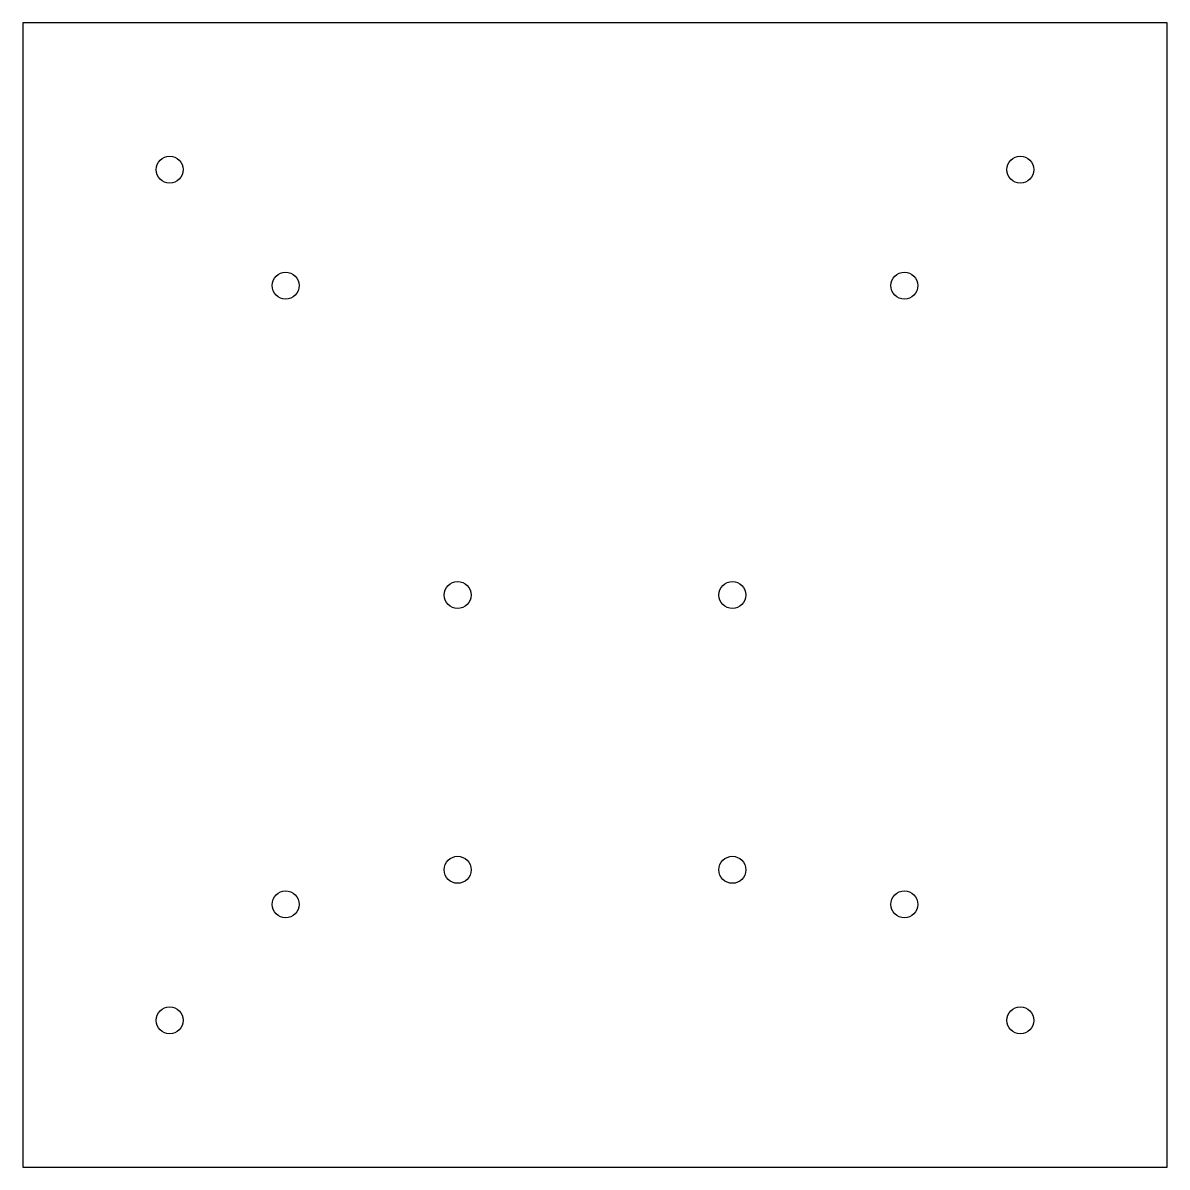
# Model space of a CAD drawing. Header units: millimetres. Extents: x -64 to 64, y -64 to 64.
import ezdxf

# ---------------------------------------------------------------- set-up
doc = ezdxf.new("R2010")
doc.units = ezdxf.units.MM

msp = doc.modelspace()

# ---------------------------------------------------------------- linework, layer by layer
at = {"color": 7, "linetype": 'Continuous', "lineweight": 25}
for p, q in [((63.5, 63.5), (-63.5, 63.5)), ((-63.5, 63.5), (-63.5, -63.5)), ((63.5, -63.5), (63.5, 63.5)), ((-63.5, -63.5), (63.5, -63.5))]:
    msp.add_line(p, q, dxfattribs=at)
for centre in [(-47.21, 47.21), (47.21, 47.21), (-34.34, 34.34), (34.34, 34.34), (-15.25, 0), (15.25, 0), (-15.25, -30.5), (15.25, -30.5), (-34.34, -34.34), (34.34, -34.34), (-47.21, -47.21), (47.21, -47.21)]:
    msp.add_circle(centre, 1.5, dxfattribs=at)

doc.saveas('drawing.dxf')
